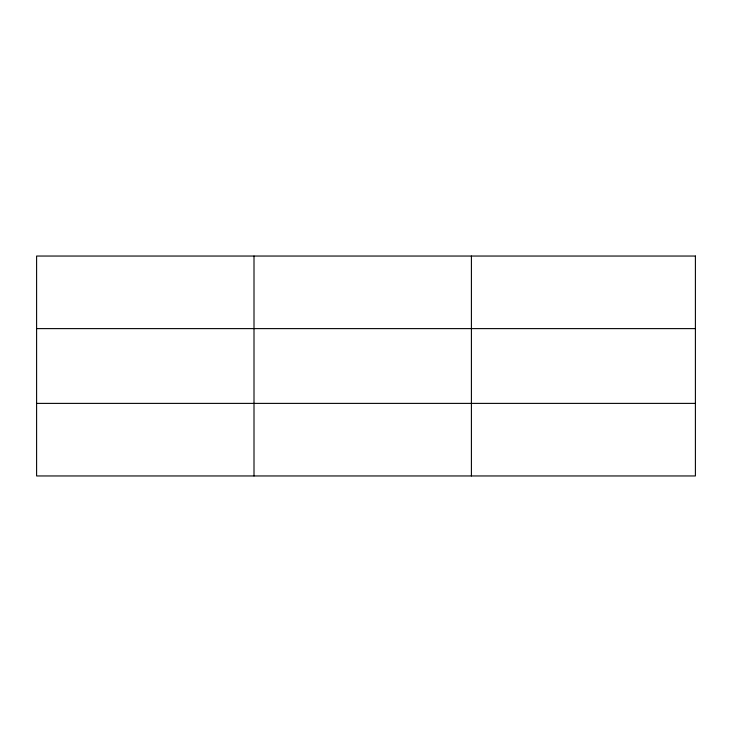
<?xml version="1.0" encoding="UTF-8"?>
<svg xmlns="http://www.w3.org/2000/svg" width="732" height="732" viewBox="0 0 732 732"><rect width="100%" height="100%" fill="white"/><g stroke="black" fill="none" stroke-linecap="round" stroke-linejoin="round"><path stroke-width="1.1" d="M254.004 475.956L254.004 256.044M471.408 475.956L471.408 256.044M36.6 328.613L695.4 328.613M36.6 403.387L695.4 403.387M695.4 256.044L695.4 475.956L36.6 475.956L36.6 256.044L695.4 256.044"/></g></svg>
